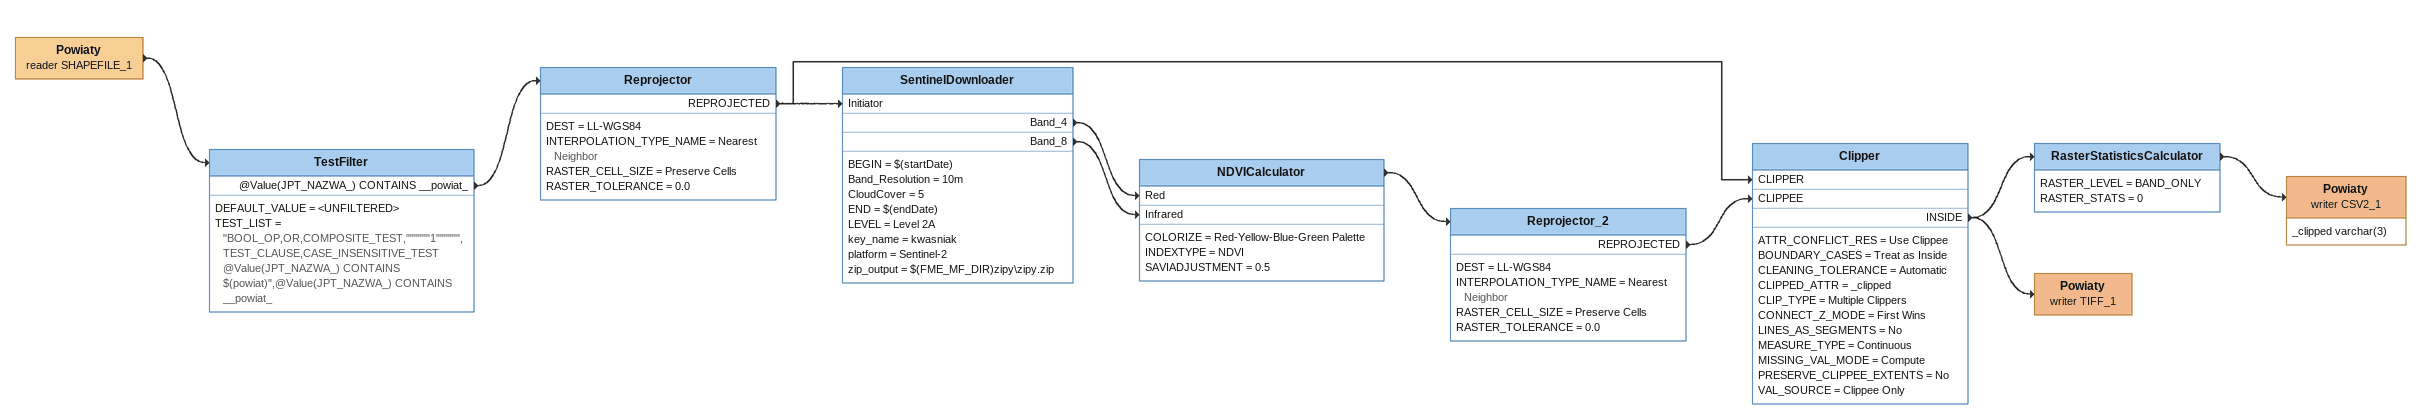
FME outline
Powiaty (reader SHAPEFILE_1)
    -> TestFilter
TestFilter
    DEFAULT_VALUE = <UNFILTERED>
    TEST_LIST = "BOOL_OP,OR,COMPOSITE_TEST,""""""1"""""",TEST_CLAUSE,CASE_INSENSITIVE_TEST @Value(JPT_NAZWA_) CONTAINS $(powiat)",@Value(JPT_NAZWA_) CONTAINS __powiat_
    @Value(JPT_NAZWA_) CONTAINS __powiat_ -> Reprojector
Reprojector
    DEST = LL-WGS84
    INTERPOLATION_TYPE_NAME = Nearest Neighbor
    RASTER_CELL_SIZE = Preserve Cells
    RASTER_TOLERANCE = 0.0
    REPROJECTED -> SentinelDownloader [Initiator]
    REPROJECTED -> Clipper [CLIPPER]
SentinelDownloader
    BEGIN = $(startDate)
    Band_Resolution = 10m
    CloudCover = 5
    END = $(endDate)
    LEVEL = Level 2A
    key_name = kwasniak
    platform = Sentinel-2
    zip_output = $(FME_MF_DIR)zipy\zipy.zip
    Band_4 -> NDVICalculator [Red]
    Band_8 -> NDVICalculator [Infrared]
NDVICalculator
    COLORIZE = Red-Yellow-Blue-Green Palette
    INDEXTYPE = NDVI
    SAVIADJUSTMENT = 0.5
    -> Reprojector_2
Reprojector_2
    DEST = LL-WGS84
    INTERPOLATION_TYPE_NAME = Nearest Neighbor
    RASTER_CELL_SIZE = Preserve Cells
    RASTER_TOLERANCE = 0.0
    REPROJECTED -> Clipper [CLIPPEE]
Clipper
    ATTR_CONFLICT_RES = Use Clippee
    BOUNDARY_CASES = Treat as Inside
    CLEANING_TOLERANCE = Automatic
    CLIPPED_ATTR = _clipped
    CLIP_TYPE = Multiple Clippers
    CONNECT_Z_MODE = First Wins
    LINES_AS_SEGMENTS = No
    MEASURE_TYPE = Continuous
    MISSING_VAL_MODE = Compute
    PRESERVE_CLIPPEE_EXTENTS = No
    VAL_SOURCE = Clippee Only
    INSIDE -> RasterStatisticsCalculator
    INSIDE -> Powiaty (writer TIFF_1)
RasterStatisticsCalculator
    RASTER_LEVEL = BAND_ONLY
    RASTER_STATS = 0
    -> Powiaty (writer CSV2_1)
Powiaty (writer CSV2_1)
    attributes: _clipped varchar(3)
Powiaty (writer TIFF_1)
